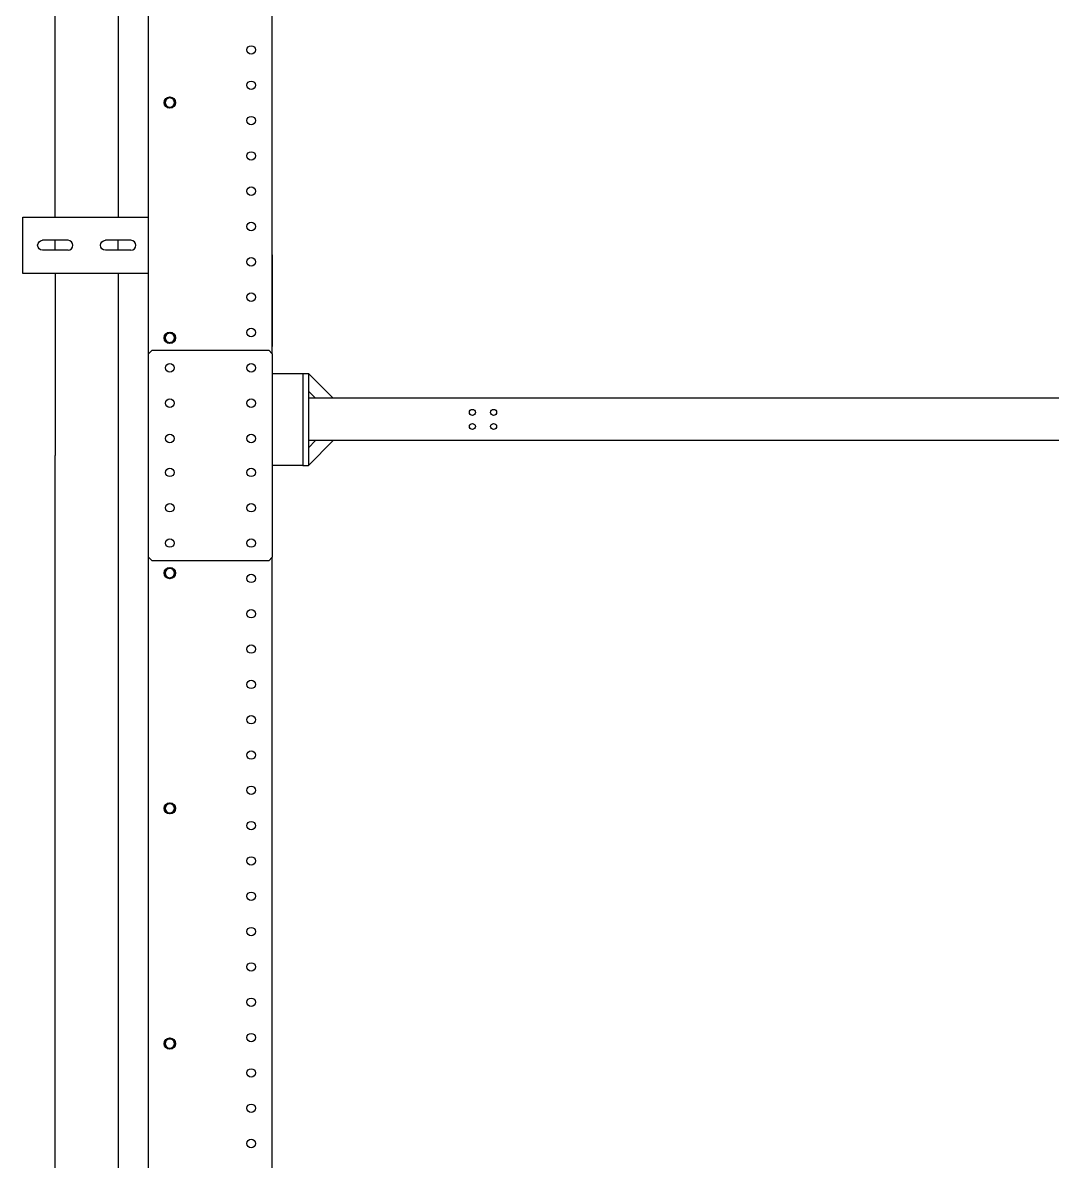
# Model space of a CAD drawing. Header units: millimetres. Extents: x 2509 to 128734, y 2492 to 91667.
# Drawn here: x 115410 to 116866, y 41445 to 43056 of the extents above; entities that cross this region are included whole.
import ezdxf

# ---------------------------------------------------------------- set-up
doc = ezdxf.new("R2010")
doc.units = ezdxf.units.MM
doc.layers.add('SR-提升机', color=7, linetype='Continuous')
doc.layers.add('SR-货物', color=7, linetype='Continuous', lineweight=35)

# ---------------------------------------------------------------- blocks, each defined once
blk = doc.blocks.new('提升机中间部位')
at = {"layer": 'SR-提升机'}
for p, q in [((-137, 188.5), (-137, 1849)), ((-48, 1849), (-48, 188.5)), ((-5, -5), (-5, 1705)), ((170, -5), (170, 1705)), ((25, 358), (21.8, 356.1)), ((31.5, 354.3), (28.3, 356.1)), ((18.5, 346.7), (21.8, 344.9)), ((25, 343), (28.3, 344.9)), ((-183, 108.5), (-183, 188.5)), ((-183, 188.5), (-5, 188.5)), ((-119, 155.5), (-155, 155.5)), ((-137, 141.5), (-137, 155.5)), ((-30, 155.5), (-66, 155.5)), ((-48, 141.5), (-48, 155.5)), ((-119, 141.5), (-155, 141.5)), ((-30, 141.5), (-66, 141.5)), ((170, 135), (170, 5)), ((-5, 108.5), (-183, 108.5)), ((-137, 108.5), (-137, -149)), ((-48, 108.5), (-48, -149)), ((25, 25), (21.8, 23.1)), ((31.5, 21.3), (28.3, 23.1)), ((0, 0), (-5, -5)), ((0, 0), (-5, -5)), ((0, 0), (165, 0)), ((0, 0), (165, 0)), ((18.5, 13.7), (21.8, 11.9)), ((25, 10), (28.3, 11.9)), ((170, -5), (165, 0)), ((170, -5), (165, 0)), ((-5, -149), (-5, -5)), ((170, -5), (170, -149))]:
    blk.add_line(p, q, dxfattribs=at)
for centre, radius in [((140, 425), 6), ((140, 375), 6), ((25, 350.5), 8), ((25, 350.5), 7.6), ((140, 325), 6), ((140, 275), 6), ((140, 225), 6), ((140, 175), 6), ((140, 125), 6), ((140, 75), 6), ((25, 17.5), 8), ((25, 17.5), 7.6), ((140, 25), 6), ((25, -25), 6), ((140, -25), 6), ((25, -75), 6), ((140, -75), 6), ((25, -125), 6), ((140, -125), 6)]:
    blk.add_circle(centre, radius, dxfattribs=at)
for centre, start, end in [((25, 350.5), 120, 180), ((25, 350.5), 60, 120), ((25, 350.5), 0, 60), ((25, 350.5), 180, 240), ((25, 350.5), 240, 300), ((25, 350.5), 300, 0), ((25, 17.5), 120, 180), ((25, 17.5), 180, 240), ((25, 17.5), 60, 120), ((25, 17.5), 0, 60), ((25, 17.5), 300, 0), ((25, 17.5), 240, 300)]:
    blk.add_arc(centre, 6.5, start, end, dxfattribs=at)
at = {"layer": 'SR-提升机', "extrusion": (0, 0, -1)}
for centre in [(-155, 148.5), (-66, 148.5)]:
    blk.add_ellipse(centre, major_axis=(0, 7), ratio=1, start_param=3.141593, end_param=6.283185, dxfattribs=at)
at = {"layer": 'SR-提升机'}
for centre in [(-119, 148.5), (-30, 148.5)]:
    blk.add_ellipse(centre, major_axis=(0, 7), ratio=1, start_param=3.141593, end_param=6.283185, dxfattribs=at)
for points, knots in [([(21.8, 356.1), (21.7, 356.1), (20.6, 355.5), (19.5, 354.8), (18.5, 354.3)], [0, 0, 0, 0, 0.070215, 1, 1, 1, 1]), ([(28.3, 356.1), (28.2, 356.2), (27.1, 356.8), (26, 357.4), (25, 358)], [0, 0, 0, 0, 0.070215, 1, 1, 1, 1]), ([(18.5, 354.3), (18.5, 353.3), (18.5, 352.1), (18.5, 350.8), (18.5, 350.5)], [0, 0, 0, 0, 0.7581486, 1, 1, 1, 1]), ([(18.5, 350.5), (18.5, 349.5), (18.5, 348.2), (18.5, 347), (18.5, 346.7)], [0, 0, 0, 0, 0.7762867, 1, 1, 1, 1]), ([(21.8, 344.9), (21.8, 344.8), (22.9, 344.2), (24, 343.6), (25, 343)], [0, 0, 0, 0, 0.070215, 1, 1, 1, 1]), ([(28.3, 344.9), (28.3, 344.9), (29.4, 345.5), (30.5, 346.2), (31.5, 346.7)], [0, 0, 0, 0, 0.070215, 1, 1, 1, 1]), ([(31.5, 350.5), (31.5, 350.8), (31.5, 352.1), (31.5, 353.3), (31.5, 354.3)], [0, 0, 0, 0, 0.241851, 1, 1, 1, 1]), ([(31.5, 346.7), (31.5, 347), (31.5, 348.2), (31.5, 349.5), (31.5, 350.5)], [0, 0, 0, 0, 0.2237133, 1, 1, 1, 1]), ([(21.8, 23.1), (21.7, 23.1), (20.6, 22.5), (19.5, 21.8), (18.5, 21.3)], [0, 0, 0, 0, 0.070215, 1, 1, 1, 1]), ([(18.5, 21.3), (18.5, 20.3), (18.5, 19.1), (18.5, 17.8), (18.5, 17.5)], [0, 0, 0, 0, 0.7581486, 1, 1, 1, 1]), ([(18.5, 17.5), (18.5, 16.5), (18.5, 15.2), (18.5, 14), (18.5, 13.7)], [0, 0, 0, 0, 0.7762867, 1, 1, 1, 1]), ([(28.3, 23.1), (28.2, 23.2), (27.1, 23.8), (26, 24.4), (25, 25)], [0, 0, 0, 0, 0.070215, 1, 1, 1, 1]), ([(31.5, 17.5), (31.5, 17.8), (31.5, 19.1), (31.5, 20.3), (31.5, 21.3)], [0, 0, 0, 0, 0.241851, 1, 1, 1, 1]), ([(31.5, 13.7), (31.5, 14), (31.5, 15.2), (31.5, 16.5), (31.5, 17.5)], [0, 0, 0, 0, 0.2237133, 1, 1, 1, 1]), ([(21.8, 11.9), (21.8, 11.8), (22.9, 11.2), (24, 10.6), (25, 10)], [0, 0, 0, 0, 0.070215, 1, 1, 1, 1]), ([(28.3, 11.9), (28.3, 11.9), (29.4, 12.5), (30.5, 13.2), (31.5, 13.7)], [0, 0, 0, 0, 0.070215, 1, 1, 1, 1])]:
    blk.add_open_spline(points, degree=3, knots=knots, dxfattribs=at)
blk = doc.blocks.new('提升机横拉')
at = {"layer": 'SR-提升机'}
for p, q in [((-926, 95), (-883, 95)), ((-926, 95), (-926, -35)), ((-883, 95), (-883, -35)), ((-883, 95), (-875, 95)), ((-840, 60), (-875, 95)), ((-875, 95), (-875, -35)), ((-875, 70), (-865, 60)), ((875, 60), (-875, 60)), ((875, 0), (-875, 0)), ((-875, -35), (-840, 0)), ((-865, 0), (-875, -10)), ((-883, -35), (-926, -35)), ((-883, -35), (-875, -35))]:
    blk.add_line(p, q, dxfattribs=at)
for centre in [(-643, 40), (-613, 40), (-643, 20), (-613, 20)]:
    blk.add_circle(centre, 4.25, dxfattribs=at)
blk = doc.blocks.new('三代车提升机底框正视图')
at = {"layer": 'SR-提升机'}
for p, q in [((-1233, 459.5), (-1233, 2120)), ((-1144, 2120), (-1144, 459.5)), ((-1101, 1976), (-1101, 2120)), ((-926, 2120), (-926, 1976)), ((-1101, 1976), (-1096, 1971)), ((-1101, 132), (-1101, 1976)), ((-931, 1971), (-1096, 1971)), ((-931, 1971), (-926, 1976)), ((-926, 132), (-926, 1976)), ((-1071, 1961), (-1074.2, 1959.1)), ((-1064.5, 1957.3), (-1067.8, 1959.1)), ((-1077.5, 1949.7), (-1074.2, 1947.9)), ((-1071, 1946), (-1067.8, 1947.9)), ((-1071, 1628), (-1074.2, 1626.1)), ((-1077.5, 1616.7), (-1074.2, 1614.9)), ((-1071, 1613), (-1067.8, 1614.9)), ((-1064.5, 1624.3), (-1067.8, 1626.1)), ((-1071, 1295), (-1074.2, 1293.1)), ((-1064.5, 1291.3), (-1067.8, 1293.1)), ((-1077.5, 1283.7), (-1074.2, 1281.9)), ((-1071, 1280), (-1067.8, 1281.9))]:
    blk.add_line(p, q, dxfattribs=at)
for centre, radius in [((-1071, 2096), 6), ((-956, 2096), 6), ((-1071, 2046), 6), ((-956, 2046), 6), ((-1071, 1996), 6), ((-956, 1996), 6), ((-1071, 1953.5), 8), ((-1071, 1953.5), 7.6), ((-956, 1946), 6), ((-956, 1896), 6), ((-956, 1846), 6), ((-956, 1796), 6), ((-956, 1746), 6), ((-956, 1696), 6), ((-956, 1646), 6), ((-1071, 1620.5), 8), ((-1071, 1620.5), 7.6), ((-956, 1596), 6), ((-956, 1546), 6), ((-956, 1496), 6), ((-956, 1446), 6), ((-956, 1396), 6), ((-956, 1346), 6), ((-1071, 1287.5), 8), ((-1071, 1287.5), 7.6), ((-956, 1296), 6), ((-956, 1246), 6), ((-956, 1196), 6), ((-956, 1146), 6)]:
    blk.add_circle(centre, radius, dxfattribs=at)
for centre, start, end in [((-1071, 1953.5), 120, 180), ((-1071, 1953.5), 180, 240), ((-1071, 1953.5), 60, 120), ((-1071, 1953.5), 0, 60), ((-1071, 1953.5), 300, 0), ((-1071, 1953.5), 240, 300), ((-1071, 1620.5), 120, 180), ((-1071, 1620.5), 180, 240), ((-1071, 1620.5), 60, 120), ((-1071, 1620.5), 240, 300), ((-1071, 1620.5), 0, 60), ((-1071, 1620.5), 300, 0), ((-1071, 1287.5), 120, 180), ((-1071, 1287.5), 60, 120), ((-1071, 1287.5), 0, 60), ((-1071, 1287.5), 180, 240), ((-1071, 1287.5), 240, 300), ((-1071, 1287.5), 300, 0)]:
    blk.add_arc(centre, 6.5, start, end, dxfattribs=at)
for points, knots in [([(-1074.2, 1959.1), (-1074.3, 1959.1), (-1075.4, 1958.5), (-1076.5, 1957.8), (-1077.5, 1957.3)], [0, 0, 0, 0, 0.070215, 1, 1, 1, 1]), ([(-1077.5, 1957.3), (-1077.5, 1956.3), (-1077.5, 1955.1), (-1077.5, 1953.8), (-1077.5, 1953.5)], [0, 0, 0, 0, 0.7581486, 1, 1, 1, 1]), ([(-1077.5, 1953.5), (-1077.5, 1952.5), (-1077.5, 1951.2), (-1077.5, 1950), (-1077.5, 1949.7)], [0, 0, 0, 0, 0.7762867, 1, 1, 1, 1]), ([(-1067.8, 1959.1), (-1067.8, 1959.2), (-1068.9, 1959.8), (-1070, 1960.4), (-1071, 1961)], [0, 0, 0, 0, 0.070215, 1, 1, 1, 1]), ([(-1064.5, 1953.5), (-1064.5, 1953.8), (-1064.5, 1955.1), (-1064.5, 1956.3), (-1064.5, 1957.3)], [0, 0, 0, 0, 0.241851, 1, 1, 1, 1]), ([(-1064.5, 1949.7), (-1064.5, 1950), (-1064.5, 1951.2), (-1064.5, 1952.5), (-1064.5, 1953.5)], [0, 0, 0, 0, 0.2237133, 1, 1, 1, 1]), ([(-1074.2, 1947.9), (-1074.2, 1947.8), (-1073.1, 1947.2), (-1072, 1946.6), (-1071, 1946)], [0, 0, 0, 0, 0.070215, 1, 1, 1, 1]), ([(-1067.8, 1947.9), (-1067.7, 1947.9), (-1066.6, 1948.5), (-1065.5, 1949.2), (-1064.5, 1949.7)], [0, 0, 0, 0, 0.070215, 1, 1, 1, 1]), ([(-1067.8, 1626.1), (-1067.8, 1626.2), (-1068.9, 1626.8), (-1070, 1627.4), (-1071, 1628)], [0, 0, 0, 0, 0.070215, 1, 1, 1, 1]), ([(-1074.2, 1626.1), (-1074.3, 1626.1), (-1075.4, 1625.5), (-1076.5, 1624.8), (-1077.5, 1624.3)], [0, 0, 0, 0, 0.070215, 1, 1, 1, 1]), ([(-1077.5, 1624.3), (-1077.5, 1623.3), (-1077.5, 1622.1), (-1077.5, 1620.8), (-1077.5, 1620.5)], [0, 0, 0, 0, 0.7581486, 1, 1, 1, 1]), ([(-1077.5, 1620.5), (-1077.5, 1619.5), (-1077.5, 1618.2), (-1077.5, 1617), (-1077.5, 1616.7)], [0, 0, 0, 0, 0.7762867, 1, 1, 1, 1]), ([(-1074.2, 1614.9), (-1074.2, 1614.8), (-1073.1, 1614.2), (-1072, 1613.6), (-1071, 1613)], [0, 0, 0, 0, 0.070215, 1, 1, 1, 1]), ([(-1067.8, 1614.9), (-1067.7, 1614.9), (-1066.6, 1615.5), (-1065.5, 1616.2), (-1064.5, 1616.7)], [0, 0, 0, 0, 0.070215, 1, 1, 1, 1]), ([(-1064.5, 1620.5), (-1064.5, 1620.8), (-1064.5, 1622.1), (-1064.5, 1623.3), (-1064.5, 1624.3)], [0, 0, 0, 0, 0.241851, 1, 1, 1, 1]), ([(-1064.5, 1616.7), (-1064.5, 1617), (-1064.5, 1618.2), (-1064.5, 1619.5), (-1064.5, 1620.5)], [0, 0, 0, 0, 0.2237133, 1, 1, 1, 1]), ([(-1074.2, 1293.1), (-1074.3, 1293.1), (-1075.4, 1292.5), (-1076.5, 1291.8), (-1077.5, 1291.3)], [0, 0, 0, 0, 0.070215, 1, 1, 1, 1]), ([(-1077.5, 1291.3), (-1077.5, 1290.3), (-1077.5, 1289.1), (-1077.5, 1287.8), (-1077.5, 1287.5)], [0, 0, 0, 0, 0.7581486, 1, 1, 1, 1]), ([(-1067.8, 1293.1), (-1067.8, 1293.2), (-1068.9, 1293.8), (-1070, 1294.4), (-1071, 1295)], [0, 0, 0, 0, 0.070215, 1, 1, 1, 1]), ([(-1064.5, 1287.5), (-1064.5, 1287.8), (-1064.5, 1289.1), (-1064.5, 1290.3), (-1064.5, 1291.3)], [0, 0, 0, 0, 0.241851, 1, 1, 1, 1]), ([(-1077.5, 1287.5), (-1077.5, 1286.5), (-1077.5, 1285.2), (-1077.5, 1284), (-1077.5, 1283.7)], [0, 0, 0, 0, 0.7762867, 1, 1, 1, 1]), ([(-1074.2, 1281.9), (-1074.2, 1281.8), (-1073.1, 1281.2), (-1072, 1280.6), (-1071, 1280)], [0, 0, 0, 0, 0.070215, 1, 1, 1, 1]), ([(-1067.8, 1281.9), (-1067.7, 1281.9), (-1066.6, 1282.5), (-1065.5, 1283.2), (-1064.5, 1283.7)], [0, 0, 0, 0, 0.070215, 1, 1, 1, 1]), ([(-1064.5, 1283.7), (-1064.5, 1284), (-1064.5, 1285.2), (-1064.5, 1286.5), (-1064.5, 1287.5)], [0, 0, 0, 0, 0.2237133, 1, 1, 1, 1])]:
    blk.add_open_spline(points, degree=3, knots=knots, dxfattribs=at)

msp = doc.modelspace()

# ---------------------------------------------------------------- block references
at = {"layer": 'SR-提升机'}
for name, p in [('提升机中间部位', (115592.649, 42592.947)), ('提升机横拉', (116688.649, 42464.942))]:
    msp.add_blockref(name, p, dxfattribs=at)
at = {"layer": 'SR-货物'}
msp.add_blockref('三代车提升机底框正视图', (116688.649, 40323.947), dxfattribs=at)

doc.saveas('drawing.dxf')
